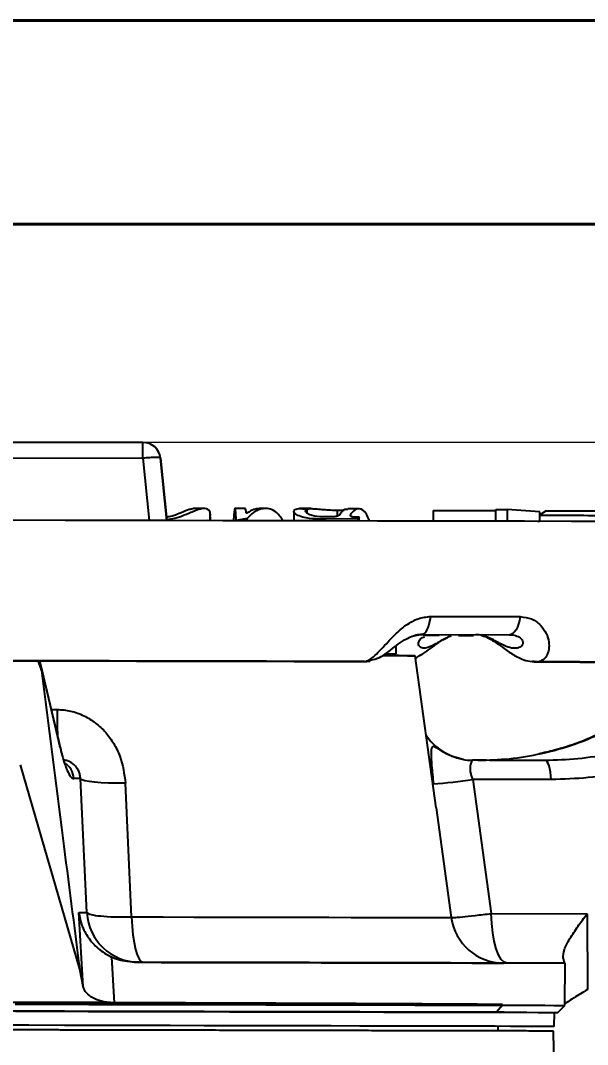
# Model space of a CAD drawing. Header units: millimetres. Extents: x 1953 to 4389, y 564 to 2287.
# Drawn here: x 2644.3 to 2724.9, y 2141.6 to 2287.3 of the extents above; entities that cross this region are included whole.
import ezdxf

# ---------------------------------------------------------------- set-up
doc = ezdxf.new("R2010")
doc.units = ezdxf.units.MM
for name, color, linetype, lineweight in [('AM_5', 3, 'Continuous', 25), ('AM_BOR', 7, 'Continuous', 50), ('粗实线', 7, 'Continuous', 40)]:
    doc.layers.add(name, color=color, linetype=linetype, lineweight=lineweight)
doc.styles.add('SLDTEXTSTYLE1', font='txt.shx', dxfattribs={"width": 0.7, "bigfont": 'gbcbig.shx'})
doc.dimstyles.new('SLDDIMSTYLE12$0', dxfattribs={"dimtxt": 12, "dimasz": 10, "dimexe": 0, "dimexo": 0.0625, "dimgap": 0.875, "dimtad": 1, "dimdec": 1, "dimlfac": 1.8, "dimrnd": 1e-09, "dimzin": 12, "dimdsep": 46, "dimtxsty": 'SLDTEXTSTYLE1', "dimcen": 0.09, "dimdle": 8.16, "dimclrd": 3, "dimclre": 3, "dimadec": 0, "dimazin": 3, "dimtfac": 1, "dimtdec": 1, "dimtofl": 0, "dimtmove": 0, "dimatfit": 3, "dimfxl": 0, "dimfrac": 2, "dimtolj": 1, "dimlwd": 5, "dimlwe": 5, "dimarcsym": 0})

# ---------------------------------------------------------------- blocks, each defined once
blk = doc.blocks.new('*D62')
at = {"layer": 'AM_5', "color": 3, "lineweight": 5, "transparency": 16777216}
blk.add_line((2661.75, 2227.3), (2841.58, 2227.3), dxfattribs=at)
at = {"layer": 'AM_5', "color": 3, "linetype": 'Continuous', "lineweight": 5, "transparency": 16777216}
for p, q in [((2841.58, 2217.3), (2841.58, 1938.56)), ((2708.75, 1928.56), (2841.58, 1928.56))]:
    blk.add_line(p, q, dxfattribs=at)
at = {"layer": 'AM_5', "color": 3, "transparency": 16777216}
for points in [[(2839.91, 2217.3), (2843.24, 2217.3), (2841.58, 2227.3)], [(2839.91, 1938.56), (2843.24, 1938.56), (2841.58, 1928.56)]]:
    blk.add_solid(points, dxfattribs=at)
at = {"layer": 'Defpoints', "color": 0, "transparency": 16777216}
for p in [(2661.69, 2227.3), (2708.69, 1928.56), (2841.58, 1928.56)]:
    blk.add_point(p, dxfattribs=at)
at = {"layer": 'AM_5', "color": 0, "transparency": 16777216, "insert": (2834.7, 2077.93), "char_height": 12, "attachment_point": 5, "rotation": 90, "style": 'SLDTEXTSTYLE1'}
blk.add_mtext('\\A1;300', dxfattribs=at)
blk = doc.blocks.new('rA3')
at = {"layer": '粗实线'}
for p, q in [((753.384, 421.26), (333.384, 421.26)), ((748.384, 416.26), (358.384, 416.26))]:
    blk.add_line(p, q, dxfattribs=at)

msp = doc.modelspace()

# ---------------------------------------------------------------- linework, layer by layer
at = {"color": 7, "linetype": 'Continuous', "lineweight": 25}
for p, q in [((2661.686, 2227.296), (2628.711, 2227.366)), ((2628.711, 2227.366), (2661.686, 2227.296)), ((2661.681, 2225.034), (2661.686, 2227.296)), ((2661.686, 2227.296), (2661.686, 2227.296)), ((2628.706, 2225.105), (2661.681, 2225.034)), ((2661.681, 2225.034), (2662.583, 2216.173)), ((2665.072, 2216.168), (2664.167, 2225.049)), ((2664.167, 2225.049), (2665.072, 2216.168)), ((2664.167, 2225.049), (2664.167, 2225.049)), ((2670.477, 2217.903), (2668.759, 2217.907)), ((2676.284, 2217.891), (2674.784, 2217.894)), ((2679.015, 2217.885), (2678.198, 2217.887)), ((2685.569, 2217.871), (2683.978, 2217.874)), ((2685, 2217.78), (2684.999, 2217.23)), ((2692.378, 2217.856), (2690.854, 2217.859)), ((2711.875, 2216.069), (2711.878, 2217.751)), ((2711.878, 2217.751), (2713.489, 2217.748)), ((2713.489, 2217.748), (2713.485, 2216.065)), ((2718.168, 2217.422), (2713.489, 2217.748)), ((2671.19, 2217.473), (2671.187, 2216.157)), ((2671.273, 2216.157), (2671.274, 2216.696)), ((2676.526, 2216.449), (2674.964, 2216.172)), ((2676.482, 2217.216), (2676.384, 2217.216)), ((2676.525, 2216.144), (2676.526, 2216.449)), ((2683.131, 2217.473), (2683.128, 2216.13)), ((2692.299, 2216.401), (2686.847, 2216.376)), ((2686.847, 2216.122), (2686.847, 2216.376)), ((2688.634, 2216.684), (2687.58, 2216.688)), ((2689.329, 2217.657), (2689.327, 2216.788)), ((2689.329, 2217.657), (2690.317, 2217.655)), ((2691.234, 2216.847), (2691.234, 2217.044)), ((2691.884, 2216.703), (2692.46, 2216.709)), ((2692.46, 2216.709), (2692.299, 2216.401)), ((2692.299, 2216.11), (2692.299, 2216.401)), ((2692.458, 2216.11), (2692.46, 2216.709)), ((2702.968, 2217.603), (2702.965, 2216.089)), ((2702.968, 2217.603), (2711.878, 2217.588)), ((2718.105, 2216.932), (2718.103, 2216.055)), ((2719.068, 2217.556), (2718.105, 2216.932)), ((2718.167, 2216.972), (2718.168, 2217.422)), ((2719.068, 2217.556), (2728.197, 2217.533)), ((2674.73, 2216.149), (2670.81, 2216.158)), ((2674.963, 2216.147), (2674.964, 2216.172)), ((2683.163, 2216.131), (2679.636, 2216.139)), ((2701.387, 2199.955), (2701.176, 2199.955)), ((2701.519, 2199.955), (2701.18, 2199.955)), ((2701.387, 2199.955), (2713.848, 2199.928)), ((2701.685, 2199.807), (2701.479, 2199.985)), ((2703.83, 2199.803), (2701.685, 2199.807)), ((2706.595, 2199.798), (2708.709, 2199.793)), ((2697.725, 2197.219), (2697.727, 2198.367)), ((2646.715, 2196.209), (2647.238, 2194.816)), ((2647.194, 2195.286), (2647.021, 2196.044)), ((2649.755, 2184.684), (2647.062, 2196.04)), ((2693.289, 2196.117), (2694.016, 2196.191)), ((2703.394, 2175.294), (2700.398, 2196.942)), ((2717.107, 2196.142), (2717.851, 2196.066)), ((2717.752, 2196.058), (2717.619, 2196.09)), ((2717.639, 2196.056), (2721.282, 2196.048)), ((2647.194, 2195.286), (2649.873, 2183.994)), ((2648.662, 2189.294), (2649.461, 2189.293)), ((2652.685, 2152.318), (2644.259, 2181.392)), ((2709.347, 2182.055), (2708.589, 2182.056)), ((2718.891, 2182.034), (2708.638, 2182.056)), ((2652.789, 2179.459), (2651.849, 2179.461)), ((2653.705, 2160.378), (2652.789, 2179.459)), ((2660.066, 2159.774), (2659.198, 2178.796)), ((2708.606, 2179.34), (2711.248, 2160.255)), ((2719.759, 2179.316), (2708.606, 2179.34)), ((2703.394, 2175.291), (2705.554, 2159.677)), ((2652.555, 2160.38), (2653.705, 2160.378)), ((2653.179, 2149.866), (2652.555, 2160.38)), ((2711.248, 2160.255), (2724.902, 2160.226)), ((2724.902, 2160.226), (2724.937, 2149.438)), ((2657.225, 2154.035), (2657.585, 2147.556)), ((2721.463, 2153.959), (2721.464, 2153.857)), ((2653.179, 2149.866), (2652.685, 2152.318)), ((2661.152, 2153.316), (2660.464, 2153.317)), ((2721.664, 2153.187), (2713.499, 2153.204)), ((2721.721, 2147.187), (2721.734, 2153.187)), ((2657.585, 2147.556), (2656.547, 2147.626)), ((2712.849, 2147.205), (2711.966, 2146.207)), ((2712.849, 2147.205), (2712.849, 2147.309)), ((2720.719, 2146.189), (2721.721, 2147.187)), ((2721.835, 2147.487), (2721.721, 2147.404)), ((2720.214, 2144.19), (2720.219, 2146.19)), ((2712.213, 2143.548), (2712.214, 2144.207)), ((2720.644, 2095.013), (2720.113, 2143.531))]:
    msp.add_line(p, q, dxfattribs=at)
at = {"color": 7, "linetype": 'Continuous', "lineweight": 25, "flags": 128}
for points in [[(2729.201, 2216.031), (2722.661, 2216.045), (2715.955, 2216.059), (2709.097, 2216.074), (2702.102, 2216.089), (2694.985, 2216.104), (2687.763, 2216.12), (2680.451, 2216.135), (2673.065, 2216.151), (2665.621, 2216.167), (2658.137, 2216.183), (2650.627, 2216.199), (2643.109, 2216.215)], [(2712.013, 2216.069), (2709.656, 2216.074), (2707.283, 2216.08), (2704.895, 2216.085), (2702.492, 2216.09), (2700.074, 2216.095), (2697.643, 2216.1), (2695.198, 2216.105), (2692.742, 2216.111)], [(2713.485, 2216.065), (2713.284, 2216.066), (2713.083, 2216.066), (2712.882, 2216.066), (2712.681, 2216.067), (2712.48, 2216.067), (2712.278, 2216.068), (2712.076, 2216.068), (2711.875, 2216.069)], [(2718.165, 2216.056), (2717.844, 2216.057), (2715.744, 2216.061), (2713.629, 2216.066)], [(2701.387, 2199.955), (2701.585, 2200), (2701.778, 2200.135), (2701.963, 2200.356), (2702.135, 2200.66), (2702.29, 2201.038), (2702.424, 2201.482), (2702.536, 2201.983), (2702.621, 2202.529)], [(2702.621, 2202.529), (2704.236, 2202.525), (2705.844, 2202.522), (2707.447, 2202.518), (2709.043, 2202.515), (2710.633, 2202.511), (2712.216, 2202.508), (2713.793, 2202.505), (2715.363, 2202.501)], [(2715.363, 2202.501), (2715.258, 2201.956), (2715.122, 2201.455), (2714.956, 2201.011), (2714.766, 2200.633), (2714.555, 2200.329), (2714.328, 2200.108), (2714.091, 2199.973), (2713.848, 2199.928)], [(2695.752, 2196.952), (2696.931, 2196.949), (2698.31, 2196.946), (2699.346, 2196.944), (2700.033, 2196.943), (2700.365, 2196.942), (2700.341, 2196.942), (2699.961, 2196.943), (2699.227, 2196.944), (2698.145, 2196.947), (2696.721, 2196.95), (2695.797, 2196.951)], [(2721.282, 2196.048), (2722.559, 2196.045), (2723.829, 2196.043), (2725.094, 2196.04), (2726.352, 2196.037), (2727.604, 2196.034), (2728.849, 2196.032), (2730.087, 2196.029), (2731.319, 2196.027)], [(2649.873, 2183.994), (2649.808, 2184.498), (2649.755, 2184.685)], [(2719.759, 2179.316), (2719.734, 2179.855), (2719.68, 2180.368), (2719.597, 2180.838), (2719.489, 2181.247), (2719.36, 2181.582), (2719.213, 2181.83), (2719.055, 2181.983), (2718.891, 2182.034)], [(2659.198, 2178.796), (2657.955, 2178.788), (2656.789, 2178.809), (2655.728, 2178.858), (2654.797, 2178.933), (2654.021, 2179.034), (2653.419, 2179.158), (2653.005, 2179.3), (2652.789, 2179.459)], [(2660.066, 2159.774), (2660.133, 2158.469), (2660.25, 2157.239), (2660.416, 2156.123), (2660.624, 2155.157), (2660.869, 2154.371), (2661.141, 2153.791), (2661.433, 2153.435), (2661.735, 2153.314)], [(2660.066, 2159.774), (2664.538, 2159.765), (2668.9, 2159.755), (2673.123, 2159.746), (2677.183, 2159.738), (2681.053, 2159.729), (2684.71, 2159.722), (2688.131, 2159.714), (2691.294, 2159.708), (2694.181, 2159.701), (2696.772, 2159.696), (2699.053, 2159.691), (2701.008, 2159.687), (2702.626, 2159.684), (2703.896, 2159.681), (2704.811, 2159.679), (2705.365, 2159.678), (2705.554, 2159.677)], [(2713.499, 2153.204), (2713.073, 2153.338), (2712.663, 2153.734), (2712.283, 2154.378), (2711.947, 2155.246), (2711.667, 2156.308), (2711.452, 2157.527), (2711.311, 2158.858), (2711.248, 2160.255)], [(2721.664, 2153.187), (2721.703, 2153.187), (2721.359, 2153.187), (2720.633, 2153.189), (2719.53, 2153.191), (2718.056, 2153.194), (2716.217, 2153.198), (2714.023, 2153.203), (2711.486, 2153.208), (2708.617, 2153.214), (2705.433, 2153.221), (2701.949, 2153.229), (2698.183, 2153.237), (2694.154, 2153.245), (2689.883, 2153.254), (2685.391, 2153.264), (2680.702, 2153.274), (2675.84, 2153.284), (2670.829, 2153.295), (2665.695, 2153.306), (2660.464, 2153.317)], [(2713.092, 2146.205), (2711.8, 2146.208), (2709.288, 2146.213), (2706.478, 2146.219), (2703.384, 2146.226), (2700.019, 2146.233), (2696.401, 2146.24), (2692.545, 2146.249), (2688.471, 2146.257), (2684.199, 2146.266), (2679.747, 2146.276), (2675.139, 2146.286), (2670.395, 2146.296), (2665.538, 2146.306), (2660.591, 2146.317), (2655.578, 2146.328), (2650.523, 2146.338), (2645.45, 2146.349), (2640.383, 2146.36)], [(2642.979, 2147.655), (2644.678, 2147.651), (2646.377, 2147.647), (2648.077, 2147.644), (2649.776, 2147.64), (2651.473, 2147.637), (2653.168, 2147.633), (2654.86, 2147.629), (2656.547, 2147.626)], [(2643.515, 2147.457), (2648.764, 2147.446), (2654.003, 2147.434), (2659.207, 2147.423), (2664.35, 2147.412), (2669.408, 2147.401), (2674.355, 2147.391), (2679.167, 2147.381), (2683.822, 2147.371), (2688.295, 2147.361), (2692.566, 2147.352), (2696.613, 2147.343), (2700.417, 2147.335), (2703.959, 2147.328), (2707.222, 2147.321), (2710.19, 2147.314), (2712.849, 2147.309)], [(2643.515, 2147.353), (2648.764, 2147.342), (2654.003, 2147.331), (2659.207, 2147.32), (2664.35, 2147.309), (2669.408, 2147.298), (2674.355, 2147.287), (2679.167, 2147.277), (2683.821, 2147.267), (2688.295, 2147.258), (2692.566, 2147.249), (2696.613, 2147.24), (2700.417, 2147.232), (2703.959, 2147.224), (2707.222, 2147.217), (2710.19, 2147.211), (2712.849, 2147.205)], [(2643.556, 2146.353), (2648.735, 2146.342), (2653.904, 2146.331), (2659.039, 2146.32), (2664.113, 2146.309), (2669.103, 2146.299), (2673.984, 2146.288), (2678.733, 2146.278), (2683.325, 2146.268), (2687.739, 2146.259), (2691.953, 2146.25), (2695.946, 2146.241), (2699.7, 2146.233), (2703.195, 2146.226), (2706.414, 2146.219), (2709.343, 2146.213), (2711.966, 2146.207)], [(2712.849, 2147.205), (2715.211, 2147.2), (2717.222, 2147.196), (2718.872, 2147.193), (2720.152, 2147.19), (2721.055, 2147.188), (2721.578, 2147.187), (2721.721, 2147.187)], [(2711.966, 2146.207), (2714.296, 2146.202), (2716.28, 2146.198), (2717.908, 2146.195), (2719.171, 2146.192), (2720.062, 2146.19), (2720.578, 2146.189), (2720.719, 2146.189)], [(2720.214, 2144.19), (2720.039, 2144.19), (2719.515, 2144.191), (2718.643, 2144.193), (2717.429, 2144.196), (2715.878, 2144.199), (2713.997, 2144.203), (2711.795, 2144.208), (2709.284, 2144.213), (2706.474, 2144.219), (2703.379, 2144.226), (2700.015, 2144.233), (2696.396, 2144.24), (2692.541, 2144.249), (2688.467, 2144.257), (2684.194, 2144.266), (2679.743, 2144.276), (2675.134, 2144.286), (2670.39, 2144.296), (2665.533, 2144.306), (2660.587, 2144.317), (2655.574, 2144.328), (2650.519, 2144.338), (2645.446, 2144.349), (2640.379, 2144.36)]]:
    msp.add_lwpolyline(points, dxfattribs=at)
at = {"color": 7, "linetype": 'Continuous', "lineweight": 25}
for centre, radius, start, end in [((2661.68, 2224.796), 2.5, 5.81493, 89.87751), ((2661.68, 2224.796), 2.5, 5.81493, 89.87751), ((2780.934, 2189.739), 131.473, 180.19425, 181.82618), ((2708.723, 2190.203), 8.163, 214.11019, 245.44357), ((2648.962, 2179.294), 2.892, 3.30335, 56.85343), ((2708.657, 2190.077), 8.02, 247.49374, 269.8614), ((2698.482, 2243.971), 65.419, 273.89088, 278.90272), ((2661.179, 2160.802), 7.486, 183.24837, 269.79193), ((2712.984, 2160.705), 7.5, 187.87748, 269.87749)]:
    msp.add_arc(centre, radius, start, end, dxfattribs=at)
for points in [[(2664.167, 2225.049), (2664.127, 2225.076), (2664.047, 2225.13), (2663.471, 2225.15), (2662.652, 2225.122), (2662.005, 2225.064), (2661.681, 2225.034)], [(2715.2, 2182.042), (2714.355, 2182.044), (2712.664, 2182.048), (2710.453, 2182.052), (2709.347, 2182.055)], [(2718.891, 2182.034), (2718.416, 2182.035), (2717.465, 2182.037), (2715.955, 2182.041), (2715.2, 2182.042)], [(2720.113, 2143.531), (2719.992, 2143.532), (2719.749, 2143.532), (2717.8, 2143.536), (2714.724, 2143.543), (2710.46, 2143.552), (2705.112, 2143.563), (2698.763, 2143.577), (2691.524, 2143.592), (2683.518, 2143.609), (2674.882, 2143.628), (2665.765, 2143.647), (2656.321, 2143.667), (2646.713, 2143.688), (2637.105, 2143.708), (2627.662, 2143.729), (2618.544, 2143.748), (2609.908, 2143.767), (2601.902, 2143.784), (2594.663, 2143.799), (2588.314, 2143.813), (2582.966, 2143.824), (2578.703, 2143.833), (2575.627, 2143.84), (2573.677, 2143.844), (2573.435, 2143.845), (2573.313, 2143.845)], [(2646.713, 2143.688), (2643.855, 2143.694), (2638.139, 2143.706), (2629.712, 2143.724), (2621.576, 2143.742), (2613.87, 2143.758), (2606.725, 2143.773), (2600.265, 2143.787), (2594.6, 2143.799), (2589.827, 2143.81), (2586.022, 2143.818), (2583.278, 2143.824), (2581.538, 2143.828), (2581.321, 2143.828), (2581.213, 2143.828)], [(2712.213, 2143.548), (2712.105, 2143.548), (2711.888, 2143.549), (2710.149, 2143.553), (2707.404, 2143.558), (2703.599, 2143.566), (2698.826, 2143.577), (2693.161, 2143.589), (2686.701, 2143.602), (2679.557, 2143.618), (2671.85, 2143.634), (2663.714, 2143.652), (2655.287, 2143.67), (2649.571, 2143.682), (2646.713, 2143.688)]]:
    msp.add_open_spline(points, degree=3, dxfattribs=at)
for points, knots in [([(2665.018, 2216.698), (2665.111, 2216.705), (2665.468, 2216.731), (2666.229, 2216.964), (2667.297, 2217.381), (2668.289, 2217.842), (2668.606, 2217.827), (2668.741, 2217.82)], [0, 0, 0, 0, 0.0437633, 0.1679338, 0.4021795, 0.7473798, 1, 1, 1, 1]), ([(2671.19, 2217.473), (2671.01, 2217.68), (2670.659, 2218.085), (2669.252, 2217.636), (2667.746, 2216.969), (2666.326, 2216.463), (2665.455, 2216.347), (2665.059, 2216.294)], [0, 0, 0, 0, 0.2863119, 0.55953071, 0.76733828, 0.89433721, 1, 1, 1, 1]), ([(2674.964, 2216.172), (2674.945, 2216.488), (2674.909, 2217.128), (2674.827, 2217.88), (2674.74, 2217.998), (2674.654, 2217.405), (2674.603, 2216.831), (2674.576, 2216.302), (2674.568, 2216.148)], [0, 0, 0, 0, 0.15351513, 0.31151055, 0.62183079, 0.77597192, 0.93465022, 1, 1, 1, 1]), ([(2676.384, 2217.216), (2676.364, 2217.411), (2676.324, 2217.795), (2676.281, 2217.851), (2676.26, 2217.879)], [0, 0, 0, 0, 0.510119, 1, 1, 1, 1]), ([(2678.166, 2217.843), (2677.933, 2217.836), (2677.36, 2217.819), (2676.809, 2217.441), (2676.482, 2217.216)], [0, 0, 0, 0, 0.4066547, 1, 1, 1, 1]), ([(2681.68, 2216.133), (2681.36, 2216.563), (2680.533, 2217.677), (2679.242, 2217.994), (2678.06, 2217.732), (2677.238, 2217.232), (2676.744, 2216.689), (2676.526, 2216.449)], [0, 0, 0, 0, 0.2053841, 0.5315458, 0.6962645, 0.8657186, 1, 1, 1, 1]), ([(2686.847, 2216.376), (2686.18, 2216.405), (2685.078, 2216.452), (2683.897, 2216.795), (2683.274, 2217.149), (2683.047, 2217.526), (2683.224, 2217.679), (2683.323, 2217.765)], [0, 0, 0, 0, 0.2904242, 0.4791568, 0.6380876, 0.7972637, 1, 1, 1, 1]), ([(2683.323, 2217.765), (2683.524, 2217.824), (2683.832, 2217.914), (2684.575, 2217.84), (2684.832, 2217.814)], [0, 0, 0, 0, 0.6542152, 1, 1, 1, 1]), ([(2687.58, 2216.688), (2687.086, 2216.705), (2686.283, 2216.732), (2685.395, 2216.967), (2684.91, 2217.254), (2684.731, 2217.577), (2684.906, 2217.709), (2685, 2217.78)], [0, 0, 0, 0, 0.2599336, 0.4215944, 0.584063, 0.7764561, 1, 1, 1, 1]), ([(2685, 2217.78), (2685.167, 2217.825), (2685.439, 2217.898), (2686.222, 2217.837), (2687.101, 2217.759), (2688.121, 2217.681), (2688.875, 2217.66), (2689.286, 2217.657), (2689.329, 2217.657)], [0, 0, 0, 0, 0.2685044, 0.4379066, 0.6082478, 0.7778738, 0.976771, 1, 1, 1, 1]), ([(2690.817, 2217.701), (2690.676, 2217.74), (2690.295, 2217.844), (2689.933, 2217.35), (2689.704, 2217.038)], [0, 0, 0, 0, 0.3704922, 1, 1, 1, 1]), ([(2693.916, 2216.106), (2693.771, 2216.467), (2693.337, 2217.54), (2692.453, 2218.03), (2691.689, 2217.676), (2691.299, 2217.134), (2691.234, 2217.044)], [0, 0, 0, 0, 0.1864973, 0.5560674, 0.9256862, 1, 1, 1, 1]), ([(2671.258, 2216.696), (2671.262, 2216.721), (2671.319, 2217.079), (2671.252, 2217.283), (2671.19, 2217.473)], [0, 0, 0, 0, 0.0704321, 1, 1, 1, 1]), ([(2689.704, 2217.038), (2689.658, 2216.982), (2689.586, 2216.896), (2689.356, 2216.791), (2689.123, 2216.728), (2688.874, 2216.688), (2688.709, 2216.685), (2688.634, 2216.684)], [0, 0, 0, 0, 0.3057608, 0.4723517, 0.637981, 0.8377325, 1, 1, 1, 1]), ([(2691.234, 2217.044), (2691.209, 2216.994), (2691.171, 2216.917), (2691.219, 2216.813), (2691.337, 2216.748), (2691.565, 2216.705), (2691.762, 2216.703), (2691.884, 2216.703)], [0, 0, 0, 0, 0.2742213, 0.4218346, 0.5710505, 0.7336104, 1, 1, 1, 1]), ([(2718.105, 2216.932), (2721.169, 2216.923), (2727.311, 2216.906), (2733.085, 2216.888), (2735.979, 2216.88)], [0, 0, 0, 0, 0.498853, 1, 1, 1, 1]), ([(2693.289, 2196.117), (2693.5, 2196.18), (2693.912, 2196.301), (2694.683, 2196.922), (2695.547, 2197.804), (2696.567, 2198.927), (2697.745, 2200.155), (2699.16, 2201.349), (2700.821, 2202.321), (2702.022, 2202.459), (2702.621, 2202.529)], [0, 0, 0, 0, 0.1279379, 0.24972, 0.3803197, 0.4997335, 0.6244222, 0.7495462, 0.8749776, 1, 1, 1, 1]), ([(2715.363, 2202.501), (2715.921, 2202.431), (2717.038, 2202.289), (2718.307, 2201.318), (2719.118, 2200.123), (2719.475, 2198.893), (2719.466, 2197.767), (2719.149, 2196.881), (2718.6, 2196.255), (2718.105, 2196.13), (2717.851, 2196.066)], [0, 0, 0, 0, 0.12462515, 0.249715, 0.37492122, 0.49974255, 0.61927679, 0.75001403, 0.87189027, 1, 1, 1, 1]), ([(2693.46, 2196.186), (2694.004, 2196.271), (2695.301, 2196.475), (2696.773, 2197.651), (2698.26, 2198.793), (2699.412, 2199.514), (2700.567, 2199.961), (2701.237, 2199.983), (2701.57, 2199.993)], [0, 0, 0, 0, 0.21651, 0.5165419, 0.6570432, 0.7800658, 0.8904523, 1, 1, 1, 1]), ([(2699.311, 2199.402), (2699.379, 2199.439), (2699.712, 2199.617), (2700.451, 2199.885), (2701.075, 2199.931), (2701.387, 2199.955)], [0, 0, 0, 0, 0.1146699, 0.5571038, 1, 1, 1, 1]), ([(2700.448, 2196.581), (2701.151, 2197.003), (2702.192, 2197.629), (2703.697, 2198.767), (2704.573, 2199.372), (2705.025, 2199.532), (2705.074, 2199.55)], [0, 0, 0, 0, 0.5112128, 0.7576418, 0.9734468, 1, 1, 1, 1]), ([(2705.522, 2199.708), (2705.322, 2199.643), (2704.824, 2199.481), (2704.104, 2199.075), (2703.222, 2198.555), (2702.409, 2198.127), (2701.658, 2197.972), (2701.083, 2198.126), (2700.817, 2198.558), (2700.989, 2199.083), (2701.29, 2199.462), (2701.629, 2199.604), (2701.726, 2199.644)], [0, 0, 0, 0, 0.048877, 0.1220733, 0.2021553, 0.3553953, 0.5091194, 0.6628416, 0.8162433, 0.8929299, 0.9694545, 1, 1, 1, 1]), ([(2713.848, 2199.928), (2714.145, 2199.904), (2714.739, 2199.855), (2715.397, 2199.495), (2715.731, 2199.053), (2715.763, 2198.523), (2715.346, 2198.099), (2714.592, 2197.942), (2713.673, 2198.099), (2712.736, 2198.527), (2711.779, 2199.065), (2710.926, 2199.51), (2709.989, 2199.866), (2709.371, 2199.914), (2709.062, 2199.939)], [0, 0, 0, 0, 0.0625764, 0.1252848, 0.1848997, 0.2501233, 0.3749307, 0.5001323, 0.6253324, 0.7502715, 0.8127295, 0.8750555, 0.937394, 1, 1, 1, 1]), ([(2709.774, 2199.851), (2710.012, 2199.78), (2710.481, 2199.641), (2711.242, 2199.237), (2712.144, 2198.648), (2712.974, 2198.025), (2714.041, 2197.261), (2715.152, 2196.611), (2716.479, 2196.141), (2717.258, 2196.086), (2717.676, 2196.056)], [0, 0, 0, 0, 0.0889663, 0.1751205, 0.2608238, 0.4140952, 0.5091872, 0.7133094, 0.8458673, 1, 1, 1, 1]), ([(2641.799, 2196.226), (2646.211, 2196.217), (2654.994, 2196.198), (2668.052, 2196.17), (2680.861, 2196.143), (2689.16, 2196.126), (2693.289, 2196.117)], [0, 0, 0, 0, 0.2537268, 0.5049693, 0.7537271, 1, 1, 1, 1]), ([(2693.215, 2196.11), (2690.004, 2196.117), (2683.568, 2196.13), (2674.403, 2196.15), (2665.841, 2196.168), (2657.896, 2196.185), (2649.897, 2196.202), (2644.543, 2196.213), (2641.867, 2196.219)], [0, 0, 0, 0, 0.1923705, 0.3854898, 0.5383578, 0.6912259, 0.8456129, 1, 1, 1, 1]), ([(2693.215, 2196.11), (2693.439, 2196.12), (2693.707, 2196.132), (2693.973, 2196.183), (2694.016, 2196.191)], [0, 0, 0, 0, 0.838527, 1, 1, 1, 1]), ([(2696.057, 2197.222), (2696.527, 2197.221), (2697.515, 2197.219), (2697.653, 2197.219), (2697.725, 2197.219)], [0, 0, 0, 0, 0.4764157, 1, 1, 1, 1]), ([(2697.485, 2196.948), (2697.445, 2196.984), (2697.384, 2197.039), (2697.387, 2197.174), (2697.389, 2197.219)], [0, 0, 0, 0, 0.6617391, 1, 1, 1, 1]), ([(2717.752, 2196.058), (2717.555, 2196.069), (2717.322, 2196.082), (2717.137, 2196.133), (2717.107, 2196.142)], [0, 0, 0, 0, 0.8392222, 1, 1, 1, 1]), ([(2731.444, 2196.029), (2729.21, 2196.034), (2724.738, 2196.043), (2720.082, 2196.053), (2717.752, 2196.058)], [0, 0, 0, 0, 0.4994087, 1, 1, 1, 1]), ([(2717.851, 2196.066), (2720.181, 2196.061), (2724.847, 2196.052), (2729.328, 2196.042), (2731.572, 2196.038)], [0, 0, 0, 0, 0.4994075, 1, 1, 1, 1]), ([(2647.238, 2194.816), (2647.232, 2194.861), (2647.22, 2194.955), (2647.207, 2195.085), (2647.199, 2195.192), (2647.195, 2195.249), (2647.195, 2195.277), (2647.194, 2195.286)], [0, 0, 0, 0, 0.3325712, 0.6879646, 0.8313814, 0.949784, 1, 1, 1, 1]), ([(2647.238, 2194.816), (2648.252, 2186.865), (2650.062, 2172.668), (2651.883, 2158.536), (2652.685, 2152.318)], [0, 0, 0, 0, 0.5600002, 1, 1, 1, 1]), ([(2649.461, 2189.293), (2650.111, 2189.248), (2651.428, 2189.157), (2653.29, 2188.449), (2654.986, 2187.413), (2656.422, 2186.052), (2657.579, 2184.447), (2658.756, 2182.073), (2659.021, 2180.104), (2659.198, 2178.796)], [0, 0, 0, 0, 0.1235233, 0.2501507, 0.3747805, 0.5002123, 0.6235234, 0.7497125, 1, 1, 1, 1]), ([(2709.347, 2182.055), (2710.832, 2182.098), (2713.864, 2182.185), (2718.472, 2182.971), (2723.19, 2184.256), (2726.261, 2185.607), (2727.825, 2186.295)], [0, 0, 0, 0, 0.2354209, 0.48057, 0.7354347, 1, 1, 1, 1]), ([(2727.527, 2186.224), (2726.472, 2185.748), (2724.092, 2184.676), (2720.892, 2183.602), (2718.742, 2183.132), (2717.988, 2182.967)], [0, 0, 0, 0, 0.34105069, 0.76897077, 1, 1, 1, 1]), ([(2738.113, 2186.273), (2736.5, 2185.585), (2733.333, 2184.234), (2728.434, 2182.95), (2723.629, 2182.164), (2720.449, 2182.077), (2718.891, 2182.034)], [0, 0, 0, 0, 0.2645644, 0.5194287, 0.7645782, 1, 1, 1, 1]), ([(2650.199, 2182.771), (2650.171, 2182.905), (2650.085, 2183.314), (2649.888, 2184.133), (2649.755, 2184.684)], [0, 0, 0, 0, 0.3269815, 1, 1, 1, 1]), ([(2649.873, 2183.994), (2650.049, 2183.298), (2650.337, 2182.16), (2650.677, 2181.164), (2651.01, 2180.335), (2651.346, 2179.741), (2651.641, 2179.502), (2651.787, 2179.465), (2651.83, 2179.461), (2651.844, 2179.461), (2651.849, 2179.461)], [0, 0, 0, 0, 0.2501646, 0.4085572, 0.4987242, 0.7484853, 0.9263633, 0.9763214, 0.991455, 1, 1, 1, 1]), ([(2707.272, 2182.177), (2706.809, 2182.286), (2705.888, 2182.503), (2704.692, 2183.078), (2703.732, 2183.674), (2703.191, 2183.997), (2702.912, 2184.018), (2702.767, 2183.88), (2702.685, 2183.556), (2702.651, 2182.811), (2702.747, 2181.241), (2702.92, 2179.596), (2703.014, 2178.692)], [0, 0, 0, 0, 0.1033689, 0.2053754, 0.3058264, 0.4078371, 0.4617314, 0.5190392, 0.5812, 0.6494695, 0.8073596, 1, 1, 1, 1]), ([(2740.125, 2183.802), (2738.517, 2183.113), (2735.298, 2181.734), (2730.227, 2180.363), (2725.037, 2179.472), (2721.522, 2179.368), (2719.759, 2179.316)], [0, 0, 0, 0, 0.2492462, 0.4987214, 0.7485201, 1, 1, 1, 1]), ([(2652.789, 2179.459), (2652.776, 2179.638), (2652.75, 2179.985), (2652.564, 2180.52), (2652.277, 2181.003), (2651.767, 2181.554), (2651.127, 2181.984), (2650.574, 2182.056), (2650.383, 2182.081)], [0, 0, 0, 0, 0.1435708, 0.2798832, 0.4154035, 0.5545109, 0.846289, 1, 1, 1, 1]), ([(2708.638, 2182.056), (2708.568, 2182.017), (2708.431, 2181.94), (2708.252, 2181.438), (2708.207, 2180.884), (2708.245, 2180.403), (2708.373, 2179.869), (2708.527, 2179.52), (2708.606, 2179.34)], [0, 0, 0, 0, 0.2616178, 0.5161546, 0.6376198, 0.7555299, 0.8740541, 1, 1, 1, 1]), ([(2652.555, 2160.38), (2652.673, 2159.771), (2652.91, 2158.555), (2653.843, 2156.825), (2655.198, 2155.205), (2656.549, 2154.425), (2657.225, 2154.035)], [0, 0, 0, 0, 0.2505541, 0.5002593, 0.7500544, 1, 1, 1, 1]), ([(2653.705, 2160.378), (2653.858, 2160.283), (2654.163, 2160.092), (2655.594, 2159.889), (2657.581, 2159.766), (2659.236, 2159.772), (2660.066, 2159.774)], [0, 0, 0, 0, 0.24870503, 0.49818959, 0.74837738, 1, 1, 1, 1]), ([(2705.554, 2159.677), (2705.636, 2159.673), (2705.799, 2159.663), (2707.043, 2159.779), (2708.867, 2159.975), (2710.454, 2160.161), (2711.248, 2160.255)], [0, 0, 0, 0, 0.2503671, 0.5005248, 0.7501034, 1, 1, 1, 1]), ([(2721.453, 2153.898), (2721.479, 2154.287), (2721.529, 2155.063), (2722.396, 2156.679), (2723.517, 2158.404), (2724.44, 2159.618), (2724.902, 2160.226)], [0, 0, 0, 0, 0.2499493, 0.4997481, 0.749457, 1, 1, 1, 1]), ([(2660.464, 2153.317), (2659.591, 2153.393), (2658.474, 2153.491), (2657.45, 2153.937), (2657.225, 2154.035)], [0, 0, 0, 0, 0.7808606, 1, 1, 1, 1]), ([(2721.453, 2153.898), (2721.518, 2153.6), (2721.602, 2153.218), (2721.653, 2153.192), (2721.664, 2153.187)], [0, 0, 0, 0, 0.7808444, 1, 1, 1, 1]), ([(2661.152, 2153.316), (2661.166, 2153.316), (2661.193, 2153.316), (2661.324, 2153.315), (2661.506, 2153.315), (2661.659, 2153.315), (2661.735, 2153.314)], [0, 0, 0, 0, 0.2501498, 0.4993714, 0.7492584, 1, 1, 1, 1]), ([(2661.735, 2153.314), (2664.002, 2153.31), (2668.587, 2153.3), (2675.238, 2153.286), (2681.715, 2153.272), (2687.871, 2153.259), (2693.578, 2153.246), (2698.688, 2153.236), (2703.105, 2153.226), (2706.751, 2153.218), (2709.57, 2153.212), (2711.536, 2153.208), (2712.74, 2153.206), (2712.892, 2153.205), (2712.968, 2153.205)], [0, 0, 0, 0, 0.07919299, 0.16015936, 0.24278284, 0.32785451, 0.41364109, 0.49999999, 0.58635361, 0.67214028, 0.75721715, 0.83983537, 0.92080432, 1, 1, 1, 1]), ([(2713.499, 2153.204), (2713.425, 2153.204), (2713.277, 2153.205), (2713.107, 2153.205), (2712.99, 2153.205), (2712.975, 2153.205), (2712.968, 2153.205)], [0, 0, 0, 0, 0.25014976, 0.49937147, 0.74925843, 1, 1, 1, 1]), ([(2656.547, 2147.626), (2656.048, 2147.729), (2655.052, 2147.935), (2653.959, 2148.579), (2653.36, 2149.249), (2653.226, 2149.707), (2653.179, 2149.866)], [0, 0, 0, 0, 0.270985, 0.540835, 0.8409557, 1, 1, 1, 1]), ([(2724.937, 2149.438), (2724.259, 2149.031), (2723.089, 2148.329), (2722.182, 2147.731), (2721.89, 2147.525), (2721.835, 2147.487)], [0, 0, 0, 0, 0.5280154, 0.9113192, 1, 1, 1, 1]), ([(2712.849, 2147.309), (2711.824, 2147.316), (2709.775, 2147.332), (2706.109, 2147.355), (2702.015, 2147.379), (2697.513, 2147.403), (2692.696, 2147.426), (2687.559, 2147.449), (2682.079, 2147.472), (2675.319, 2147.498), (2667.182, 2147.527), (2660.802, 2147.547), (2657.585, 2147.556)], [0, 0, 0, 0, 0.0890091, 0.1780183, 0.2696134, 0.3612084, 0.4502175, 0.5392267, 0.6308217, 0.7224168, 0.8600381, 1, 1, 1, 1])]:
    msp.add_open_spline(points, degree=3, knots=knots, dxfattribs=at)

# ---------------------------------------------------------------- block references
at = {"layer": 'AM_BOR', "xscale": 5.80078125, "yscale": 5.80078125, "zscale": 5.80078125}
msp.add_blockref('rA3', (18.744, -156.312), dxfattribs=at)

# ---------------------------------------------------------------- dimensions: what is measured, and where the dimension line sits
at = {"layer": 'AM_5'}
dim = msp.add_linear_dim(base=(2841.578, 1928.555), p1=(2661.686, 2227.296), p2=(2708.687, 1928.555), angle=90, text='300', dimstyle='SLDDIMSTYLE12$0', override={"dimlfac": 1, "dimpost": ''}, dxfattribs=at)
dim.commit()
dim.dimension.update_dxf_attribs({"geometry": '*D62', "text_midpoint": (2834.703, 2077.926)})

doc.saveas('drawing.dxf')
